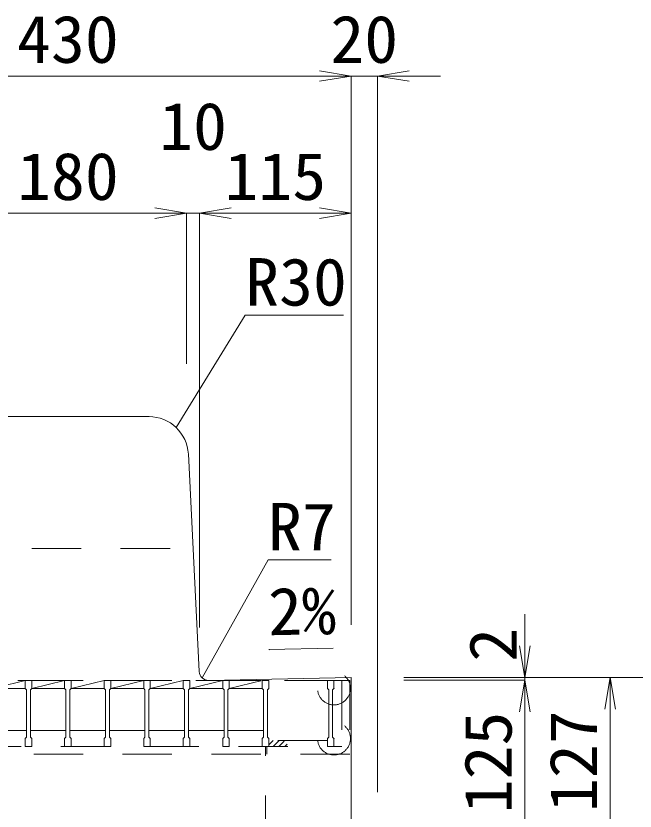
# Model space of a CAD drawing. Units: millimetres at full size; some dimension numbers follow another scale. Extents: x -734 to 58102, y 49499 to 87169.
# Drawn here: x 14770 to 15240, y 60856 to 61459 of the extents above; entities that cross this region are included whole.
import ezdxf
from ezdxf.enums import TextEntityAlignment as Align

# ---------------------------------------------------------------- set-up
doc = ezdxf.new("R2010")
doc.units = ezdxf.units.MM
doc.header["$LTSCALE"] = 50
doc.header["$PDMODE"] = 32
doc.header["$PDSIZE"] = 25
doc.linetypes.add('USER1', pattern=[1.35, 0.75, -0.6])
for name, color, linetype, lineweight in [('寸法線', 7, 'Continuous', 13), ('引出線', 4, 'Continuous', 13), ('本体', 2, 'Continuous', 20), ('ｸﾞﾚｰﾁﾝｸﾞ', 7, 'USER1', 9)]:
    doc.layers.add(name, color=color, linetype=linetype, lineweight=lineweight)
doc.styles.add('ＭＳ 明朝', font='')
doc.styles.get('ＭＳ 明朝').set_extended_font_data('MS Mincho')

# ---------------------------------------------------------------- blocks, each defined once
blk = doc.blocks.new('open_arrow')
at = {"color": 0, "linetype": 'Continuous', "lineweight": -2}
blk.add_lwpolyline([(7.5, 1.25), (0, 0), (7.5, -1.25)], dxfattribs=at)

msp = doc.modelspace()

# ---------------------------------------------------------------- hatches: boundary and pattern name
at = {"layer": 'ｸﾞﾚｰﾁﾝｸﾞ'}
h = msp.add_hatch(dxfattribs=at)
h.set_pattern_fill('USER', color=256, style=0, pattern_type=2)
h.set_pattern_definition([(45, (14095.99, 60587.83), (-2.24506, 2.24506), [37.5, -30])])
h.paths.add_polyline_path([(15006.5, 60909.32), (15006.5, 60904.82), (14987.5, 60904.82), (14962, 60904.82), (14962, 60909.32), (14987.5, 60909.32)])

# ---------------------------------------------------------------- linework, layer by layer
at = {"layer": '寸法線'}
for p, q in [((14594.5, 61413.56), (15024.5, 61413.56)), ((14976.5, 61413.56), (15092.5, 61413.56)), ((15024.5, 60997.14), (15024.5, 61413.56)), ((15024.5, 60997.14), (15024.5, 61413.56)), ((15044.5, 60870.14), (15044.5, 61413.56)), ((14719.5, 61309.51), (14899.5, 61309.51)), ((14851.5, 61309.51), (14957.5, 61309.51)), ((14899.5, 61195.14), (14899.5, 61309.51)), ((14899.5, 61195.14), (14899.5, 61309.51)), ((14909.5, 60995.14), (14909.5, 61309.51)), ((14909.5, 61309.51), (15024.5, 61309.51)), ((14909.5, 60995.14), (14909.5, 61309.51)), ((15024.5, 60997.14), (15024.5, 61309.51)), ((15156.43, 61005.12), (15156.43, 60907.12)), ((15064.52, 60957.12), (15301.49, 60957.12)), ((15064.52, 60957.12), (15156.43, 60957.12)), ((15064.52, 60957.12), (15221.23, 60957.12)), ((15221.23, 60957.12), (15221.23, 60830.12)), ((15064.52, 60955.12), (15156.43, 60955.12)), ((15064.52, 60955.12), (15156.43, 60955.12)), ((15156.43, 60955.12), (15156.43, 60830.12))]:
    msp.add_line(p, q, dxfattribs=at)
at = {"layer": '引出線'}
for points in [[(14891.64, 61146.85), (14944.1, 61232.19), (15018.77, 61232.19)], [(14911.39, 60956.83), (14961.42, 61046.44), (15009.35, 61046.44)], [(14962.15, 60978.3), (15010.86, 60979.27), (14962.12, 60978.3)]]:
    msp.add_lwpolyline(points, dxfattribs=at)
at = {"layer": '本体'}
for p, q in [((14747.85, 61155.12), (14871.15, 61155.12)), ((14909.18, 60961.6), (14900.92, 61126.76)), ((15024.5, 60957.12), (14916.31, 60954.95)), ((15024.5, 60957.12), (15024.5, 60830.12))]:
    msp.add_line(p, q, dxfattribs=at)
at = {"layer": '本体', "linetype": 'USER1', "lineweight": 9}
for p, q in [((14714.5, 61055.12), (14904.5, 61055.12)), ((14959.5, 60830.12), (14959.5, 60905.12))]:
    msp.add_line(p, q, dxfattribs=at)
at = {"layer": '本体'}
for centre, radius, start, end in [((14870.96, 61125.12), 30, 2.8624, 90), ((14916.17, 60961.95), 7, 182.86258, 271.1457)]:
    msp.add_arc(centre, radius, start, end, dxfattribs=at)
at = {"layer": 'ｸﾞﾚｰﾁﾝｸﾞ'}
for p, q in [((15023.5, 60954.82), (14595.5, 60954.82)), ((15011.5, 60954.82), (14607.5, 60954.82)), ((14752, 60948.82), (14777, 60954.82)), ((14777, 60954.82), (14782, 60954.82)), ((14777, 60954.82), (14777, 60948.82)), ((14777, 60954.82), (14782, 60954.82)), ((14777, 60954.82), (14777, 60948.82)), ((14777, 60954.82), (14782, 60954.82)), ((14777, 60954.82), (14777, 60948.82)), ((14782, 60948.82), (14807, 60954.82)), ((14782, 60954.82), (14782, 60948.82)), ((14782, 60954.82), (14782, 60948.82)), ((14782, 60954.82), (14782, 60948.82)), ((14807, 60954.82), (14812, 60954.82)), ((14807, 60954.82), (14807, 60948.82)), ((14807, 60954.82), (14812, 60954.82)), ((14807, 60954.82), (14807, 60948.82)), ((14807, 60954.82), (14812, 60954.82)), ((14807, 60954.82), (14807, 60948.82)), ((14812, 60948.82), (14837, 60954.82)), ((14812, 60954.82), (14812, 60948.82)), ((14812, 60954.82), (14812, 60948.82)), ((14812, 60954.82), (14812, 60948.82)), ((14837, 60954.82), (14842, 60954.82)), ((14837, 60954.82), (14842, 60954.82)), ((14837, 60954.82), (14842, 60954.82)), ((14837, 60954.82), (14837, 60948.82)), ((14837, 60954.82), (14837, 60948.82)), ((14837, 60954.82), (14837, 60948.82)), ((14842, 60954.82), (14842, 60948.82)), ((14842, 60954.82), (14842, 60948.82)), ((14842, 60954.82), (14842, 60948.82)), ((14842, 60948.82), (14867, 60954.82)), ((14867, 60954.82), (14872, 60954.82)), ((14867, 60954.82), (14872, 60954.82)), ((14867, 60954.82), (14872, 60954.82)), ((14867, 60954.82), (14867, 60948.82)), ((14867, 60954.82), (14867, 60948.82)), ((14867, 60954.82), (14867, 60948.82)), ((14872, 60954.82), (14872, 60948.82)), ((14872, 60954.82), (14872, 60948.82)), ((14872, 60954.82), (14872, 60948.82)), ((14872, 60948.82), (14897, 60954.82)), ((14897, 60954.82), (14902, 60954.82)), ((14897, 60954.82), (14902, 60954.82)), ((14897, 60954.82), (14902, 60954.82)), ((14897, 60954.82), (14897, 60948.82)), ((14897, 60954.82), (14897, 60948.82)), ((14897, 60954.82), (14897, 60948.82)), ((14902, 60954.82), (14902, 60948.82)), ((14902, 60954.82), (14902, 60948.82)), ((14902, 60954.82), (14902, 60948.82)), ((14902, 60948.82), (14927, 60954.82)), ((14927, 60954.82), (14932, 60954.82)), ((14927, 60954.82), (14932, 60954.82)), ((14927, 60954.82), (14932, 60954.82)), ((14927, 60954.82), (14927, 60948.82)), ((14927, 60954.82), (14927, 60948.82)), ((14927, 60954.82), (14927, 60948.82)), ((14932, 60954.82), (14932, 60948.82)), ((14932, 60954.82), (14932, 60948.82)), ((14932, 60954.82), (14932, 60948.82)), ((14932, 60948.82), (14957, 60954.82)), ((14957, 60954.82), (14962, 60954.82)), ((14957, 60954.82), (14962, 60954.82)), ((14957, 60954.82), (14962, 60954.82)), ((14957, 60954.82), (14957, 60948.82)), ((14957, 60954.82), (14957, 60948.82)), ((14957, 60954.82), (14957, 60948.82)), ((14962, 60954.82), (14962, 60948.82)), ((14962, 60954.82), (14962, 60948.82)), ((14962, 60954.82), (14962, 60948.82)), ((14987, 60954.82), (14992, 60954.82)), ((14987, 60954.82), (14992, 60954.82)), ((14987, 60954.82), (14992, 60954.82)), ((15006.5, 60954.82), (15011.5, 60954.82)), ((15006.5, 60954.82), (15006.5, 60948.82)), ((15006.5, 60954.82), (15011.5, 60954.82)), ((15006.5, 60954.82), (15006.5, 60948.82)), ((15006.5, 60954.82), (15011.5, 60954.82)), ((15006.5, 60954.82), (15006.5, 60948.82)), ((15011.5, 60948.82), (15011.5, 60954.82)), ((15011.5, 60954.82), (15011.5, 60948.82)), ((15011.5, 60954.82), (15011.5, 60948.82)), ((15011.5, 60954.82), (15011.5, 60948.82)), ((15011.5, 60954.82), (15011.5, 60948.82)), ((15011.5, 60954.82), (15011.5, 60948.82)), ((15011.5, 60954.82), (15011.5, 60948.82)), ((15017.5, 60954.82), (15017.5, 60904.82)), ((15023.5, 60954.82), (15023.5, 60898.82)), ((14752, 60948.82), (14777, 60948.82)), ((14777, 60948.82), (14778, 60947.82)), ((14777, 60948.82), (14778, 60947.82)), ((14777, 60948.82), (14778, 60947.82)), ((14778, 60947.82), (14778, 60911.82)), ((14778, 60947.82), (14778, 60911.82)), ((14778, 60947.82), (14778, 60911.82)), ((14782, 60948.82), (14781, 60947.82)), ((14782, 60948.82), (14781, 60947.82)), ((14782, 60948.82), (14781, 60947.82)), ((14781, 60947.82), (14781, 60911.82)), ((14781, 60947.82), (14781, 60911.82)), ((14781, 60947.82), (14781, 60911.82)), ((14782, 60948.82), (14807, 60948.82)), ((14807, 60948.82), (14808, 60947.82)), ((14807, 60948.82), (14808, 60947.82)), ((14807, 60948.82), (14808, 60947.82)), ((14808, 60947.82), (14808, 60911.82)), ((14808, 60947.82), (14808, 60911.82)), ((14808, 60947.82), (14808, 60911.82)), ((14812, 60948.82), (14811, 60947.82)), ((14812, 60948.82), (14811, 60947.82)), ((14812, 60948.82), (14811, 60947.82)), ((14811, 60947.82), (14811, 60911.82)), ((14811, 60947.82), (14811, 60911.82)), ((14811, 60947.82), (14811, 60911.82)), ((14812, 60948.82), (14837, 60948.82)), ((14837, 60948.82), (14838, 60947.82)), ((14837, 60948.82), (14838, 60947.82)), ((14837, 60948.82), (14838, 60947.82)), ((14838, 60947.82), (14838, 60911.82)), ((14838, 60947.82), (14838, 60911.82)), ((14838, 60947.82), (14838, 60911.82)), ((14842, 60948.82), (14841, 60947.82)), ((14842, 60948.82), (14841, 60947.82)), ((14842, 60948.82), (14841, 60947.82)), ((14841, 60947.82), (14841, 60911.82)), ((14841, 60947.82), (14841, 60911.82)), ((14841, 60947.82), (14841, 60911.82)), ((14842, 60948.82), (14867, 60948.82)), ((14867, 60948.82), (14868, 60947.82)), ((14867, 60948.82), (14868, 60947.82)), ((14867, 60948.82), (14868, 60947.82)), ((14868, 60947.82), (14868, 60911.82)), ((14868, 60947.82), (14868, 60911.82)), ((14868, 60947.82), (14868, 60911.82)), ((14872, 60948.82), (14871, 60947.82)), ((14872, 60948.82), (14871, 60947.82)), ((14872, 60948.82), (14871, 60947.82)), ((14871, 60947.82), (14871, 60911.82)), ((14871, 60947.82), (14871, 60911.82)), ((14871, 60947.82), (14871, 60911.82)), ((14872, 60948.82), (14897, 60948.82)), ((14897, 60948.82), (14898, 60947.82)), ((14897, 60948.82), (14898, 60947.82)), ((14897, 60948.82), (14898, 60947.82)), ((14898, 60947.82), (14898, 60911.82)), ((14898, 60947.82), (14898, 60911.82)), ((14898, 60947.82), (14898, 60911.82)), ((14902, 60948.82), (14901, 60947.82)), ((14902, 60948.82), (14901, 60947.82)), ((14902, 60948.82), (14901, 60947.82)), ((14901, 60947.82), (14901, 60911.82)), ((14901, 60947.82), (14901, 60911.82)), ((14901, 60947.82), (14901, 60911.82)), ((14902, 60948.82), (14927, 60948.82)), ((14927, 60948.82), (14928, 60947.82)), ((14927, 60948.82), (14928, 60947.82)), ((14927, 60948.82), (14928, 60947.82)), ((14928, 60947.82), (14928, 60911.82)), ((14928, 60947.82), (14928, 60911.82)), ((14928, 60947.82), (14928, 60911.82)), ((14932, 60948.82), (14931, 60947.82)), ((14932, 60948.82), (14931, 60947.82)), ((14932, 60948.82), (14931, 60947.82)), ((14931, 60947.82), (14931, 60911.82)), ((14931, 60947.82), (14931, 60911.82)), ((14931, 60947.82), (14931, 60911.82)), ((14932, 60948.82), (14957, 60948.82)), ((14957, 60948.82), (14958, 60947.82)), ((14957, 60948.82), (14958, 60947.82)), ((14957, 60948.82), (14958, 60947.82)), ((14958, 60947.82), (14958, 60911.82)), ((14958, 60947.82), (14958, 60911.82)), ((14958, 60947.82), (14958, 60911.82)), ((14962, 60948.82), (14961, 60947.82)), ((14962, 60948.82), (14961, 60947.82)), ((14962, 60948.82), (14961, 60947.82)), ((14961, 60947.82), (14961, 60911.82)), ((14961, 60947.82), (14961, 60911.82)), ((14961, 60947.82), (14961, 60911.82)), ((15006.5, 60948.82), (15007.5, 60947.82)), ((15006.5, 60948.82), (15007.5, 60947.82)), ((15006.5, 60948.82), (15007.5, 60947.82)), ((15007.5, 60947.82), (15007.5, 60911.82)), ((15007.5, 60947.82), (15007.5, 60911.82)), ((15007.5, 60947.82), (15007.5, 60911.82)), ((15011.5, 60948.82), (15010.5, 60947.82)), ((15011.5, 60948.82), (15010.5, 60947.82)), ((15011.5, 60948.82), (15010.5, 60947.82)), ((15010.5, 60947.82), (15010.5, 60911.82)), ((15010.5, 60947.82), (15010.5, 60911.82)), ((15010.5, 60947.82), (15010.5, 60911.82)), ((14751, 60916.82), (14778, 60916.82)), ((14781, 60916.82), (14808, 60916.82)), ((14811, 60916.82), (14838, 60916.82)), ((14841, 60916.82), (14868, 60916.82)), ((14871, 60916.82), (14898, 60916.82)), ((14901, 60916.82), (14928, 60916.82)), ((14931, 60916.82), (14958, 60916.82)), ((14777, 60910.82), (14778, 60911.82)), ((14777, 60910.82), (14778, 60911.82)), ((14777, 60910.82), (14778, 60911.82)), ((14777, 60904.82), (14777, 60910.82)), ((14777, 60904.82), (14777, 60910.82)), ((14777, 60904.82), (14777, 60910.82)), ((14782, 60910.82), (14781, 60911.82)), ((14782, 60910.82), (14781, 60911.82)), ((14782, 60910.82), (14781, 60911.82)), ((14782, 60904.82), (14782, 60910.82)), ((14782, 60904.82), (14782, 60910.82)), ((14782, 60904.82), (14782, 60910.82)), ((14807, 60910.82), (14808, 60911.82)), ((14807, 60910.82), (14808, 60911.82)), ((14807, 60910.82), (14808, 60911.82)), ((14807, 60904.82), (14807, 60910.82)), ((14807, 60904.82), (14807, 60910.82)), ((14807, 60904.82), (14807, 60910.82)), ((14812, 60910.82), (14811, 60911.82)), ((14812, 60910.82), (14811, 60911.82)), ((14812, 60910.82), (14811, 60911.82)), ((14812, 60904.82), (14812, 60910.82)), ((14812, 60904.82), (14812, 60910.82)), ((14812, 60904.82), (14812, 60910.82)), ((14837, 60910.82), (14838, 60911.82)), ((14837, 60910.82), (14838, 60911.82)), ((14837, 60910.82), (14838, 60911.82)), ((14837, 60904.82), (14837, 60910.82)), ((14837, 60904.82), (14837, 60910.82)), ((14837, 60904.82), (14837, 60910.82)), ((14842, 60910.82), (14841, 60911.82)), ((14842, 60910.82), (14841, 60911.82)), ((14842, 60910.82), (14841, 60911.82)), ((14842, 60904.82), (14842, 60910.82)), ((14842, 60904.82), (14842, 60910.82)), ((14842, 60904.82), (14842, 60910.82)), ((14867, 60910.82), (14868, 60911.82)), ((14867, 60910.82), (14868, 60911.82)), ((14867, 60910.82), (14868, 60911.82)), ((14867, 60904.82), (14867, 60910.82)), ((14867, 60904.82), (14867, 60910.82)), ((14867, 60904.82), (14867, 60910.82)), ((14872, 60910.82), (14871, 60911.82)), ((14872, 60910.82), (14871, 60911.82)), ((14872, 60910.82), (14871, 60911.82)), ((14872, 60904.82), (14872, 60910.82)), ((14872, 60904.82), (14872, 60910.82)), ((14872, 60904.82), (14872, 60910.82)), ((14897, 60910.82), (14898, 60911.82)), ((14897, 60910.82), (14898, 60911.82)), ((14897, 60910.82), (14898, 60911.82)), ((14897, 60904.82), (14897, 60910.82)), ((14897, 60904.82), (14897, 60910.82)), ((14897, 60904.82), (14897, 60910.82)), ((14902, 60910.82), (14901, 60911.82)), ((14902, 60910.82), (14901, 60911.82)), ((14902, 60910.82), (14901, 60911.82)), ((14902, 60904.82), (14902, 60910.82)), ((14902, 60904.82), (14902, 60910.82)), ((14902, 60904.82), (14902, 60910.82)), ((14927, 60910.82), (14928, 60911.82)), ((14927, 60910.82), (14928, 60911.82)), ((14927, 60910.82), (14928, 60911.82)), ((14927, 60904.82), (14927, 60910.82)), ((14927, 60904.82), (14927, 60910.82)), ((14927, 60904.82), (14927, 60910.82)), ((14932, 60910.82), (14931, 60911.82)), ((14932, 60910.82), (14931, 60911.82)), ((14932, 60910.82), (14931, 60911.82)), ((14932, 60904.82), (14932, 60910.82)), ((14932, 60904.82), (14932, 60910.82)), ((14932, 60904.82), (14932, 60910.82)), ((14957, 60910.82), (14958, 60911.82)), ((14957, 60910.82), (14958, 60911.82)), ((14957, 60910.82), (14958, 60911.82)), ((14957, 60904.82), (14957, 60910.82)), ((14957, 60904.82), (14957, 60910.82)), ((14957, 60904.82), (14957, 60910.82)), ((14962, 60910.82), (14961, 60911.82)), ((14962, 60910.82), (14961, 60911.82)), ((14962, 60910.82), (14961, 60911.82)), ((14962, 60904.82), (14962, 60910.82)), ((14962, 60904.82), (14962, 60910.82)), ((14962, 60904.82), (14962, 60910.82)), ((15006.5, 60909.32), (14962, 60909.32)), ((15006.5, 60910.82), (15007.5, 60911.82)), ((15006.5, 60910.82), (15007.5, 60911.82)), ((15006.5, 60910.82), (15007.5, 60911.82)), ((15006.5, 60904.82), (15006.5, 60910.82)), ((15006.5, 60904.82), (15006.5, 60910.82)), ((15006.5, 60904.82), (15006.5, 60910.82)), ((15011.5, 60910.82), (15010.5, 60911.82)), ((15011.5, 60910.82), (15010.5, 60911.82)), ((15011.5, 60910.82), (15010.5, 60911.82)), ((15011.5, 60904.82), (15011.5, 60910.82)), ((15011.5, 60904.82), (15011.5, 60910.82)), ((15011.5, 60904.82), (15011.5, 60910.82)), ((15011.5, 60904.82), (15011.5, 60910.82)), ((15011.5, 60904.82), (15011.5, 60910.82)), ((15011.5, 60904.82), (15011.5, 60910.82)), ((14601.5, 60904.82), (15017.5, 60904.82)), ((14777, 60904.82), (14782, 60904.82)), ((14777, 60904.82), (14782, 60904.82)), ((14777, 60904.82), (14782, 60904.82)), ((14807, 60904.82), (14812, 60904.82)), ((14807, 60904.82), (14812, 60904.82)), ((14807, 60904.82), (14812, 60904.82)), ((14837, 60904.82), (14842, 60904.82)), ((14837, 60904.82), (14842, 60904.82)), ((14837, 60904.82), (14842, 60904.82)), ((14867, 60904.82), (14872, 60904.82)), ((14867, 60904.82), (14872, 60904.82)), ((14867, 60904.82), (14872, 60904.82)), ((14897, 60904.82), (14902, 60904.82)), ((14897, 60904.82), (14902, 60904.82)), ((14897, 60904.82), (14902, 60904.82)), ((14927, 60904.82), (14932, 60904.82)), ((14927, 60904.82), (14932, 60904.82)), ((14927, 60904.82), (14932, 60904.82)), ((14957, 60904.82), (14962, 60904.82)), ((14957, 60904.82), (14962, 60904.82)), ((14957, 60904.82), (14962, 60904.82)), ((14960.5, 60904.82), (14960.5, 60898.82)), ((15006.5, 60904.82), (15011.5, 60904.82)), ((15006.5, 60904.82), (15011.5, 60904.82)), ((15006.5, 60904.82), (15011.5, 60904.82)), ((15023.5, 60898.82), (14595.5, 60898.82))]:
    msp.add_line(p, q, dxfattribs=at)
for p in [(15011.5, 60948.82), (15011.5, 60910.82)]:
    msp.add_point(p, dxfattribs=at)

# ---------------------------------------------------------------- block references
at = {"layer": '寸法線', "xscale": 3.2, "yscale": 3.2}
for p, rotation in [((15024.5, 61413.56), 180), ((15024.5, 61413.56), 180), ((14899.5, 61309.51), 180), ((14899.5, 61309.51), 180), ((15024.5, 61309.51), 180), ((15156.43, 60957.12), 90), ((15221.23, 60957.12), 270), ((15156.43, 60955.12), 270), ((15156.43, 60955.12), 270)]:
    msp.add_blockref('open_arrow', p, dxfattribs=dict(at, rotation=rotation))
for p in [(15044.5, 61413.56), (14909.5, 61309.51), (14909.5, 61309.51)]:
    msp.add_blockref('open_arrow', p, dxfattribs=at)
at = {"layer": '引出線', "xscale": 0.0533, "yscale": 0.0533}
for p, rotation in [((14891.64, 61146.85), 58.4), ((14962.15, 60978.3), 1.1), ((14911.39, 60956.83), 60.8)]:
    msp.add_blockref('open_arrow', p, dxfattribs=dict(at, rotation=rotation))

# ---------------------------------------------------------------- texts
at = {"layer": '寸法線', "style": 'ＭＳ 明朝', "width": 1.05}
for s, p in [('430', (14809.5, 61441.58)), ('20', (15034.5, 61441.58)), ('10', (14904.5, 61375.51)), ('180', (14809.5, 61337.53)), ('115', (14967, 61337.53))]:
    msp.add_text(s, height=36.03, dxfattribs=at).set_placement(p, align=Align.MIDDLE_CENTER)
for s, p in [('2', (15132.15, 60981.9)), ('125', (15128.41, 60892.62)), ('127', (15193.21, 60893.62))]:
    msp.add_text(s, height=36.03, rotation=90, dxfattribs=at).set_placement(p, align=Align.MIDDLE_CENTER)
at = {"layer": '引出線', "style": 'ＭＳ 明朝', "width": 1.05}
for s, p in [('R30', (14944.1, 61275.39)), ('R7', (14961.42, 61089.64))]:
    msp.add_text(s, height=36.03, dxfattribs=at).set_placement(p, align=Align.TOP_LEFT)
msp.add_text('2%', height=36.03, rotation=1.146, dxfattribs=at).set_placement((14961.18, 61025.19), align=Align.TOP_LEFT)

doc.saveas('drawing.dxf')
